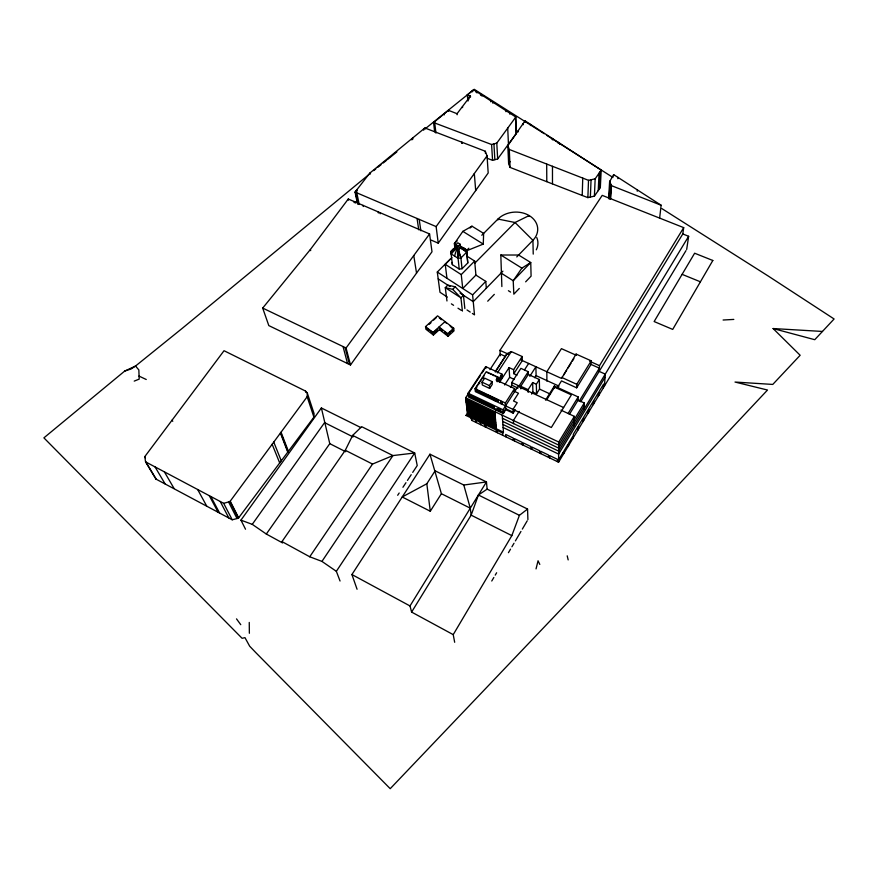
<?xml version="1.0" encoding="UTF-8"?>
<svg xmlns="http://www.w3.org/2000/svg" width="878" height="878" viewBox="0 0 878 878"><rect width="100%" height="100%" fill="white"/><g stroke="black" fill="none" stroke-linecap="round" stroke-linejoin="round"><path stroke-width="1.32" d="M554.358 388.153L554.358 386.013L578.196 396.955L578.086 400.138L569.372 414.405M558.276 143.465L558.276 142.324M557.464 461.663L557.475 459.348L549.661 455.583L549.672 457.91M559.67 144.354L559.67 143.224M470.63 416.6L471.804 420.408L558.573 462.201L558.748 442.051L574.344 416.37L560.921 410.125M559.165 461.213L559.187 458.898L563.336 452.016L563.303 454.354M557.19 387.835L561.503 380.898L576.659 387.824L591.026 364.425L591.212 360.836L576.078 354.075L561.536 378.44L520.928 359.925M563.895 453.377L563.928 451.029L568.055 444.191L568 446.551M568.582 445.585L568.637 443.225L572.73 436.432L572.665 438.802M573.246 437.848L573.345 434.27L577.998 426.554L577.878 430.154M576.045 355.173L576.078 354.075M574.069 425.687L574.344 416.37M582.213 195.476L510.074 167.424L508.625 163.615L507.802 145.616L525.044 120.835L601.2 170.08L600.322 187.618L594.406 196.134L587.865 197.616L582.213 195.476L582.751 178.102M576.659 387.824L576.769 384.301L591.212 360.836M468.83 248.233L466.053 251.009L483.262 244.084L483.635 233.405L471.958 226.184L462.849 231.375L454.365 243.645L454.914 248.628M578.448 429.199L578.58 425.589L583.19 417.939L583.047 421.572M313.918 417.16L314.05 413.527L307.3 393.015L305.467 391.028L224.033 350.717L144.782 456.637L145.572 461.872L155.922 479.07L232.209 519.787L238.377 518.196L313.918 417.16L307.157 396.757L307.3 393.015M587.865 197.616L588.512 180.341L509.284 149.469L507.802 145.616M590.367 197.034L591.059 179.76M584.002 409.269L584.265 402.991L577.087 399.688M583.618 420.617L583.771 416.984L588.348 409.389L588.172 413.055M594.406 196.134L595.163 178.816L601.2 170.08M598.225 190.625L599.059 173.185M599.444 188.913L600.3 171.386M588.743 412.111L588.918 408.446L593.473 400.906L593.265 404.593M593.824 403.66L594.033 399.962L598.544 392.488L598.324 396.197M608.608 198.56L609.617 181.658L613.656 174.612L661.134 205.243L659.652 217.963M609.134 198.812L610.221 180.594M609.299 198.604L610.232 182.997M500.317 355.809L499.955 350.355L602.209 195.366L683.699 227.632L599.498 365.665L599.158 371.383L605.26 374.127L604.448 386.024M609.892 198.439L610.759 184.139M610.078 198.834L610.945 184.534M610.221 199.152L611.088 184.863M610.66 198.658L611.461 185.653L609.617 181.658M598.884 395.276L599.114 391.555L603.592 384.125L603.34 387.867M613.568 175.951L613.656 174.612M459.545 247.333L461.51 248.441A8.264 2.327 25 0 1 464.078 249.945L466.734 252.14L467.787 262.95L462.037 268.745L459.227 269.052L458.064 258.286L458.206 246.213L460.16 244.271L457.833 242.8L455.869 244.742L456.275 248.441L451.116 253.874L458.064 258.286L460.917 257.967L466.734 252.14L466.47 249.868L463.716 247.925A8.571 5.795 -27.4 0 0 461.005 247.541L459.984 247.618M617.838 178.695L617.925 177.378M637.252 191.217L637.373 189.911M580.676 401.762L682.788 233.965L683.699 227.632M686.673 249.484L688.648 236.292L682.788 233.965M454.584 256.069L455.55 252.579A7.748 3.282 -57.9 0 1 456.878 250.011L457.438 249.176M536.041 568.9L538.049 560.79L539.805 564.422M458.151 249.626L457.888 250.669A8.528 4.467 -84.7 0 0 457.537 253.874L458.064 258.286M527.908 519.655L527.557 509.053L487.136 489.134L478.422 494.994L471.157 515.156L411.606 612.076L453.224 634.64L454.672 642.279M453.224 634.64L511.83 535.624L519.414 515.331L527.557 509.053M360.858 427.586L321.381 407.974L240.945 520.149L252.26 524.353L266.319 534.033L282.573 542.922L281.97 541.594L345.284 450.271L352.649 435.411L361.648 426.675L414.701 452.993L417.226 465.549L412.715 472.408M456.725 248.726L455.759 249.253A8.506 4.127 -24.6 0 0 453.322 251.031L451.116 253.874L450.875 251.602L453.037 249.165A8.297 5.948 39.3 0 1 455.364 248.463L458.601 249.912L460.917 257.967L462.037 268.745M495.335 372.031L507.078 353.604L511.336 351.595L522.169 356.523L522.322 360.562L513.828 373.699L516.999 375.158M491.757 581.016L493.842 577.472M495.236 575.112L496.63 572.752M508.439 552.69L510.524 549.156M511.918 546.796L514.003 543.252M515.397 540.892L520.95 531.453M522.344 529.094L527.206 520.83M558.573 462.201L685.97 250.647M584.133 406.141L558.693 448.131L502.688 421.396M688.648 236.292L558.671 451.127L502.896 424.458M605.041 377.32L558.638 454.102L503.116 427.498M584.265 402.991L558.715 445.102L502.468 418.301M579.107 401.378L599.356 368.156L591.026 364.425M568.099 413.472L578.196 396.955M411.606 612.076L410.004 605.952L486.456 481.945L429.957 454.211L351.913 574.541L357.072 589.259M563.709 374.95L566.617 370.296M568.066 367.97L570.963 363.316M572.423 360.99L573.872 358.663M545.523 400.149L554.358 386.013M546.742 399.709L554.578 387.154L571.38 394.88L551.34 427.498L475.349 391.61L475.042 388.713L486.28 371.679L497.991 377.112L498.199 380.053M536.557 393.794L536.348 384.246L532.661 382.545L532.913 392.104L536.557 393.794L539.52 389.086L539.344 379.505L528.315 374.434L528.238 371.712L520.895 368.354L511.742 382.545L511.885 385.233L510.458 387.45M487.136 489.134L486.456 481.945L463.803 485.029L435.126 470.827L426.818 483.767L402.212 496.981L430.286 511.248L441.393 493.699L429.957 454.211M519.172 411.354L513.4 420.485L513.564 423.591M536.348 384.246L539.344 379.505M531.629 394.123L532.913 392.104M534.757 377.738L536.096 375.63L535.898 366.752L529.807 376.3M514.552 410.015L513.136 412.232L505.717 408.72L503.226 412.616L468.402 396.088M497.991 377.112L496.114 379.976L514.596 388.581L505.355 402.991L505.783 409.664L513.191 413.176L515.309 409.85M528.205 392.4L528.117 389.678L532.661 382.545M502.249 415.184L503.445 432.206L502.831 433.161L465.998 415.448L467.458 413.209M528.238 371.712L519.107 385.958L511.742 382.545M502.282 378.078L502.029 374.182L485.666 366.609L468.073 393.212L468.512 397.043L503.292 413.56L506.397 408.687M520.863 388.888L520.753 386.265L528.315 374.434M524.572 369.781L528.644 363.448M503.292 413.56L503.028 409.774L518.031 386.375L563.599 407.535M495.905 410.048L496.531 409.082L503.917 412.583M504.652 384.981L509.635 377.277L509.086 367.619L513.63 369.704L513.828 373.699M513.63 369.704L522.169 356.523M497.124 381.71L502.029 374.182M498.155 381.667L499.088 380.251L499.176 381.436M499.428 381.392L502.216 377.112M499.494 382.358L509.086 367.619M497.398 372.887L511.336 351.595M489.639 388.427L489.408 385.607L492.031 381.59L484.667 378.155L482.033 382.16L482.296 384.981L489.639 388.427L492.262 384.421L492.031 381.59M495.39 371.438L507.078 353.604M397.679 495.291L399.183 493.008M402.936 487.29L405.943 482.713M407.447 480.42L411.211 474.702M477.204 385.936L478.049 384.663M478.675 383.697L479.52 382.424L479.64 383.719M480.145 381.469L480.99 380.196M481.616 379.241L482.45 377.968M483.921 375.751L483.196 378.319M489.935 369.649L500.197 354.053L505.519 356.49M503.445 432.206L467.678 415.009L465.647 397.778L480.496 375.301M481.978 373.062L484.217 369.693M340.049 581.016L336.351 571.315L414.701 452.993L392.949 455.572L372.524 464.067L309.736 556.773L281.97 541.594M309.736 556.773L321.941 561.404L392.949 455.572L352.649 435.411M501.865 286.557L500.822 255.015L518.613 255.026L530.751 262.533L521.894 268.141L513.213 280.719L513.839 294.163L519.282 288.467M508.625 163.615L510.03 161.596M266.319 534.033L329.777 443.653L321.381 407.974M431.219 240.111L438.243 243.173L488.19 172.977L487.049 155.867L485.304 151.246L424.886 127.979L369.748 173.164L355.052 192.084L357.28 202.73M252.26 524.353L324.575 422.636L353.077 436.915M416.534 273.113L350.509 364.963L268.811 325.595L262.687 308.079L310.362 249.517L348.259 199.021L429.572 233.954L431.998 251.777L416.534 273.113L413.768 255.531M487.323 158.336L492.569 160.323L497.672 158.918L516.396 133.368L515.803 117.037L473.604 89.71L467.348 94.846L467.776 100.114M438.243 243.173L436.125 226.601L487.049 155.867M434.665 131.876L433.567 122.547L491.592 144.508L496.783 143.114L515.803 117.037M350.509 364.963L346.064 347.995L429.572 233.954M145.572 461.872L223.681 503.324L229.948 501.557L307.157 396.757M457.142 114.755L457.043 113.701L470.421 96.064L467.348 94.846M661.935 208.635L768.228 276.032L834.1 318.977L814.751 339.698L773.112 328.548L800.154 355.272L772.772 384.432L735.018 382.051L767.515 390.03L589.368 579.667M525.648 281.838L531.091 276.142L530.751 262.533L513.213 280.719L501.064 273.069M487.718 301.198L494.325 294.371M502.907 271.17L473.253 301.648L460.105 293.109M516.769 256.925L532.924 240.32A22.367 17.67 -3.4 0 0 529.291 215.637A22.367 17.67 -3.4 0 0 497.969 219.05L481.781 235.26M472.364 313.468L474.504 314.862L472.605 294.887L485.786 281.388L475.92 275.099L474.669 261.051L466.657 255.992M446.968 300.967L445.289 287.655L447.802 285.13L455.21 286.799L463.452 295.293L460.95 297.851L462.399 311.086M475.92 275.099L462.739 288.5L461.257 274.594L474.669 261.051M452.697 289.356L460.95 297.851L445.289 287.655L452.697 289.356L455.21 286.799M474.724 263.257L515.035 222.507L529.171 215.56L529.193 216.449M446.957 278.304L445.234 264.311L451.94 257.616M459.227 269.052L452.357 264.662L450.875 251.602L455.967 246.531M457.109 247.607L450.875 251.602M447.341 297.082L439.988 292.275L437.288 272.048L450.491 258.889M457.142 240.89L454.365 243.645L456.494 244.984M470.103 228.017L471.958 226.184M589.336 579.7L390.216 788.685L255.728 652.53L249.67 646.197L244.973 637.647L242.098 638.306L43.9 437.859L124.676 371.087L135.53 366.038L182.394 328.218L370.538 173.185M447.692 333.673L453.706 328.218L437.551 315.839L425.523 326.627L425.929 329.261L433.403 335.056L439.417 329.634L439.044 327L447.692 333.673L448.043 336.285L454.025 330.852L453.706 328.218M433.403 335.056L433.019 332.444L445.058 321.589M433.644 320.02L436.3 317.627M429.232 324.3L431.01 322.698M425.446 128.594L474.23 89.315L538.499 130.054M433.567 122.547L448.46 110.332L457.043 113.701M387.341 159.664L396.878 151.894M373.688 170.628L375.795 168.938M377.891 167.248L381.041 164.724M383.148 163.034L386.298 160.509M134.224 381.107L139.185 379.12L138.845 369.934L135.53 366.038L131.173 368.925L124.676 371.087M465.998 415.448L467.678 415.009M588.512 180.341L595.163 178.816M723.099 320.02L733.81 319.416M773.112 328.548L822.499 331.456M467.787 262.95L466.47 249.868L460.544 247.969L458.601 249.912L458.733 250.943A8.297 2.689 77.3 0 0 459.413 254.005L460.917 257.967M611.461 185.653L661.134 205.243M682.107 274.353L700.414 281.805M355.052 192.084L436.125 226.601M576.177 355.228L561.437 348.643L546.84 371.734L546.906 381.162M589.676 361.264L599.498 365.665M561.547 377.364L576.769 384.301M499.955 350.355L508.592 354.295M536.096 375.63L559.012 386.144M539.52 389.086L550.495 394.156M509.635 377.277L514.431 379.494M520.753 386.265L528.117 389.678M487.323 372.579L488.783 373.26M490.056 373.852L491.515 374.533M492.799 375.125L494.259 375.806M495.543 376.399L497.014 377.079M511.885 385.233L518.009 388.076M513.52 390.919L518.459 393.223L513.509 400.972L517.23 402.717L512.982 409.378L513.191 413.176M482.033 382.16L489.408 385.607M475.042 388.713L505.355 402.991M138.976 376.08L146.253 379.505M468.073 393.212L503.028 409.774M465.647 397.778L558.748 442.051M465.834 399.358L494.983 413.231M465.977 400.62L495.082 414.482M466.13 401.872L495.181 415.722M466.229 402.706L495.247 416.556M466.372 403.957L495.346 417.785M466.514 405.197L495.444 419.025M262.687 308.079L346.064 347.995M466.613 406.031L495.51 419.838M466.767 407.271L495.609 421.067M466.909 408.5L495.708 422.285M467.008 409.324L495.774 423.097M467.151 410.553L495.872 424.315M467.294 411.771L495.971 425.523M467.392 412.583L496.037 426.335M467.535 413.801L496.125 427.531M478.422 494.994L519.414 515.331M441.393 493.699L470.29 508.175L471.157 515.156L511.83 535.624M345.284 450.271L372.524 464.067M329.777 443.653L345.723 451.742M351.913 574.541L410.004 605.952M462.849 231.375L483.262 244.084M500.822 255.015L521.894 268.141M459.523 245.5L466.47 249.868M455.869 244.742L458.206 246.213M508.395 290.706L510.568 292.089M539.641 130.789L544.217 133.719M546.511 135.19L612.965 177.466M445.234 264.311L461.257 274.594M437.288 272.048L472.605 294.887M438.21 278.897L450.03 286.579M467.008 309.956L470.224 312.063M451.38 303.854L453.586 305.303M457.987 308.2L461.29 310.362M466.734 252.14L460.544 247.969L460.16 244.271M321.941 561.404L336.351 571.315M446.573 323.28L444.784 321.908L444.861 322.5M450.173 326.045L452.049 328.01M439.417 329.634L448.043 336.285M425.523 326.627L433.019 332.444M236.511 618.88L240.759 624.686M145.913 462.047L156.251 479.245M144.782 456.637L145.441 457.745M155.033 466.887L165.119 483.921M164.373 471.848L174.107 488.541M197.638 489.507L206.659 505.98M209.282 495.686L218.084 512.148M210.819 496.498L219.588 512.971M172.121 420.09L172.757 421.286M220.235 501.492L228.807 517.921M223.681 503.324L232.209 519.787M228.576 501.942L237.038 518.558M230.234 501.173L238.651 517.822M229.948 501.557L238.377 518.196M240.945 520.149L245.522 529.225M272.147 444.279L279.687 462.936M273.76 442.084L281.278 460.851M280.411 433.063L287.775 452.137M281.048 432.195L288.401 451.314M280.664 432.722L288.017 451.797M305.467 391.028L305.895 392.356M463.803 485.029L470.29 508.175M310.362 249.517L310.669 250.647M343.035 346.547L347.534 363.547M345.076 347.523L349.532 364.491M567.21 555.829L568.176 559.923M348.259 199.021L348.511 200.173M353.922 201.457L354.174 202.609M355.074 201.94L355.316 203.092M355.491 191.514L358.147 204.267M355.48 192.26L357.917 203.97M356.83 189.791L357.05 190.866M356.435 190.296L356.666 191.371M356.808 192.831L359.223 204.497M356.183 190.625L356.402 191.711M355.93 190.954L356.15 192.03M363.02 205.364L363.251 206.506M369.748 173.164L369.945 174.261M378.144 211.861L378.363 212.981M379.987 212.652L380.207 213.771M155.812 478.367L155.922 479.07M417.061 218.49L418.74 229.816M419.201 219.401L420.858 230.793M411.716 138.768L411.881 139.898M412.704 137.967L412.858 139.097M439.494 318.385L439.417 317.803L441.283 319.757M423.558 129.055L423.712 130.196M424.886 127.979L425.029 129.121M426.818 483.767L430.286 511.248M434.599 121.702L435.927 133.083M468.237 400.5L468.38 401.762M468.622 403.847L468.764 405.098M469.006 407.172L469.148 408.413M469.379 410.465L469.521 411.683M469.752 413.725L469.895 414.932M471.387 416.798L471.804 420.408M468.457 394.255L468.6 395.528M470.652 401.652L470.795 402.914M471.025 404.999L471.168 406.24M471.398 408.314L471.53 409.554M471.76 411.595L471.903 412.825M472.123 414.855L472.265 416.073M473.066 402.804L473.209 404.056M473.429 406.141L473.571 407.392M473.791 409.455L473.922 410.695M474.153 412.748L474.285 413.966M474.504 415.996L474.636 417.215M463.452 295.293L464.857 308.551M444.169 113.844L444.279 114.886M475.964 420.134L476.216 422.537M452.115 262.412L452.357 264.662M475.492 403.957L475.624 405.208M475.843 407.293L475.975 408.544M476.194 410.608L476.326 411.837M476.534 413.889L476.666 415.107M476.875 417.138L477.006 418.345M475.854 389.47L476.567 386.891L476.699 388.186M480.398 422.274L480.65 424.667M448.46 110.332L448.559 111.385M477.917 405.109L478.049 406.36M478.258 408.446L478.378 409.686M478.598 411.749L478.719 412.989M478.927 415.031L479.059 416.26M479.256 418.279L479.388 419.497M480.343 406.262L480.464 407.524M480.672 409.598L480.793 410.838M481.001 412.901L481.122 414.142M481.331 416.183L481.451 417.401M481.649 419.432L481.77 420.639M482.779 407.425L482.9 408.676M483.098 410.75L483.218 412.001M483.416 414.054L483.526 415.283M483.723 417.324L483.844 418.554M484.03 420.573L484.151 421.78M485.753 424.842L485.973 427.235M484.854 424.414L485.084 426.807M485.205 408.577L485.325 409.828M485.523 411.914L485.633 413.154M485.819 415.206L485.94 416.435M486.127 418.477L486.236 419.695M486.423 421.725L486.544 422.933M462.135 142.324L462.234 143.443M461.817 142.203L461.916 143.323M487.652 409.741L487.762 410.992M487.948 413.066L488.058 414.306M488.245 416.37L488.355 417.599M488.53 419.629L488.64 420.847M488.826 422.867L488.936 424.074M462.476 106.534L462.574 107.599M490.089 410.904L490.198 412.155M490.374 414.229L490.484 415.47M490.659 417.522L490.769 418.751M490.945 420.792L491.054 422M491.219 424.019L491.329 425.226M485.666 366.609L485.841 368.562M492.536 412.067L492.646 413.318M492.81 415.393L492.92 416.633M493.085 418.685L493.184 419.904M493.359 421.945L493.458 423.163M493.623 425.171L493.721 426.379M468.731 98.303L468.819 99.357M474.318 173.548L475.7 190.57M467.502 94.714L468.018 101.036M470.421 96.064L470.509 97.129M494.336 400.577L494.138 398.118L495.62 398.821L495.807 401.268M494.863 411.672L496.224 428.738M496.322 429.924L496.509 432.305M485.786 281.388L486.313 288.225M497.222 430.363L497.409 432.733M473.604 89.71L473.692 90.796M472.397 90.697L472.485 91.773M476.93 91.861L477.006 92.969M476.052 91.29L476.128 92.399M500.954 403.704L500.778 401.246L502.26 401.948L502.435 404.396M502.622 432.964L502.787 435.334M480.551 94.209L480.628 95.285M505.849 436.805L505.695 434.434L513.301 438.1L513.432 440.46M481.923 95.098L482 96.152M501.031 375.082L501.118 376.388M485.304 151.246L485.457 153.43M491.592 144.508L492.569 160.323M493.919 143.882L494.852 159.675M498.024 219.928L497.969 219.05L515.035 222.507L532.924 240.32L533.231 254.115M490.637 100.74L490.703 101.804M492.756 102.111L492.821 103.165M496.783 143.114L497.672 158.918M514.519 440.986L514.387 438.616L522.037 442.303L522.147 444.652M514.596 388.581L514.749 391.489M505.926 110.639L505.98 111.682M509.284 149.469L510.074 167.424M507.725 128.111L508.439 144.08M509.756 113.119L509.8 114.151M523.233 445.179L523.134 442.83L530.828 446.529L530.905 448.877M515.529 117.411L516.121 133.741M518.174 130.712L518.218 131.876M532.002 449.404L531.925 447.056L539.663 450.776L539.707 453.114M523.156 123.557L523.189 124.731M525.044 120.835L525.077 122.009M530.466 124.336L530.499 125.521M540.815 453.652L540.771 451.314L548.541 455.045L548.563 457.383M249.253 622.436L249.363 633.268M546.687 164.043L546.796 181.625M552.471 166.304L552.481 183.754M552.152 138.362L552.152 139.525M552.723 138.735L552.723 139.898M536.765 237.543A22.027 17.538 -3.3 0 1 536.315 249.813M712.826 260.481L672.713 329.415L654.143 321.546L694.63 253.215L712.826 260.481M497.596 379.647L496.772 380.92L497.497 378.341L497.596 379.647M500.427 378.199L499.582 380.8L500.427 378.199M501.755 376.146L500.921 378.747L501.755 376.146M498.342 408.577L498.419 409.62L500.592 410.147L498.342 408.577M450.447 331.829L449.218 333.914L450.447 331.829M453.114 329.415L451.885 331.5L453.114 329.415M437.123 329.404L434.445 331.818L434.577 332.685L437.255 330.271L437.123 329.404M477.566 390.304L476.095 389.612L476.227 390.908L477.687 391.599L477.566 390.304M480.134 391.511L478.664 390.82L478.784 392.115L480.255 392.806L480.134 391.511M482.702 392.729L481.232 392.038L481.353 393.322L482.823 394.013L482.702 392.729M485.282 393.937L483.8 393.245L483.921 394.54L485.391 395.232L485.282 393.937M487.861 395.155L486.379 394.463L486.5 395.748L487.97 396.439L487.861 395.155M490.44 396.373L488.958 395.682L489.079 396.966L490.55 397.657L490.44 396.373M493.03 397.602L491.548 396.9L491.658 398.184L493.129 398.875L493.03 397.602M498.221 400.039L496.728 399.347L496.827 400.62L498.309 401.323L498.221 400.039M471.047 395.934L469.236 395.067L469.379 396.34L471.19 397.207L471.047 395.934M473.604 397.141L471.782 396.274L471.914 397.547L473.736 398.414L473.604 397.141M476.15 398.349L474.329 397.493L474.46 398.766L476.282 399.622L476.15 398.349M478.708 399.567L476.886 398.7L477.017 399.973L478.839 400.84L478.708 399.567M481.276 400.785L479.443 399.918L479.575 401.18L481.396 402.047L481.276 400.785M483.844 402.003L482.011 401.125L482.132 402.398L483.965 403.265L483.844 402.003M486.412 403.221L484.579 402.344L484.689 403.617L486.522 404.484L486.412 403.221M488.98 404.44L487.147 403.562L487.257 404.835L489.101 405.702L488.98 404.44M491.559 405.658L489.726 404.791L489.836 406.053L491.669 406.931L491.559 405.658M494.149 406.887L492.306 406.009L492.404 407.271L494.248 408.149L494.149 406.887M442.007 329.81L440.087 328.328L442.128 330.677L442.007 329.81M446.814 333.508L444.883 332.027L446.924 334.386L446.814 333.508M428.936 329.788L427.268 328.504L429.024 330.369L428.936 329.788M432.261 332.378L430.604 331.083L432.349 332.96L432.261 332.378M498.364 409.554A1.493 0.615 32.8 0 0 500.548 410.355A1.493 0.615 32.8 0 0 499 408.687A1.493 0.615 32.8 0 0 498.364 409.554"/></g></svg>
